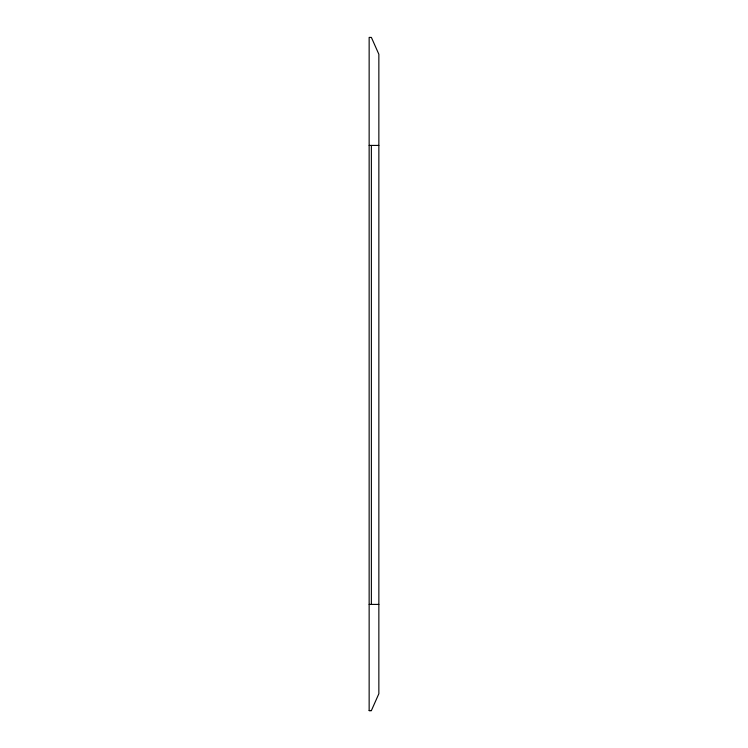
<?xml version="1.0" encoding="UTF-8"?>
<svg xmlns="http://www.w3.org/2000/svg" width="748" height="748" viewBox="0 0 748 748"><rect width="100%" height="100%" fill="white"/><g stroke="black" fill="none" stroke-linecap="round" stroke-linejoin="round"><path stroke-width="1.12" d="M371.373 710.6L378.853 693.742L378.853 54.258L371.373 37.4L369.147 37.4L369.147 710.6L371.373 710.6L369.147 710.591M369.147 145.421L378.853 145.421M369.147 604.412L378.853 604.412M371.373 145.421L371.373 604.412"/></g></svg>
